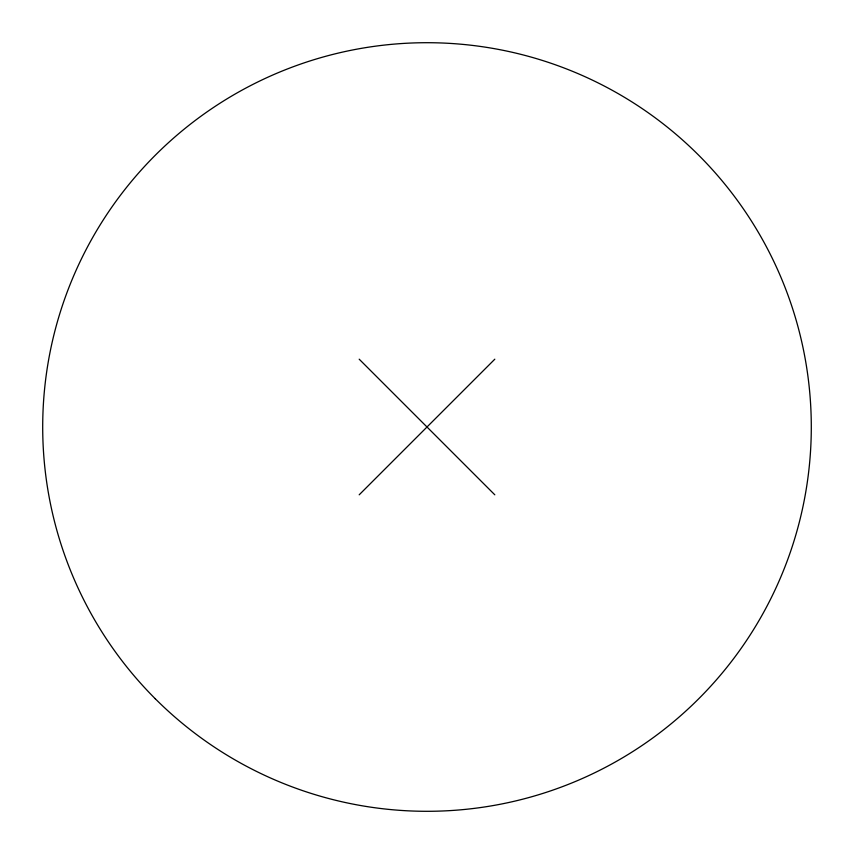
<?xml version="1.0" encoding="UTF-8"?>
<svg xmlns="http://www.w3.org/2000/svg" width="854" height="854" viewBox="0 0 854 854"><rect width="100%" height="100%" fill="white"/><g stroke="black" fill="none" stroke-linecap="round" stroke-linejoin="round"><path stroke-width="1.28" d="M359.182 494.818L494.818 359.182M359.182 359.182L494.818 494.818M155.257 698.743A384.3 384.3 0 0 0 798.202 526.459A384.3 384.3 0 0 0 327.541 55.798A384.3 384.3 0 0 0 155.257 698.743"/></g></svg>
